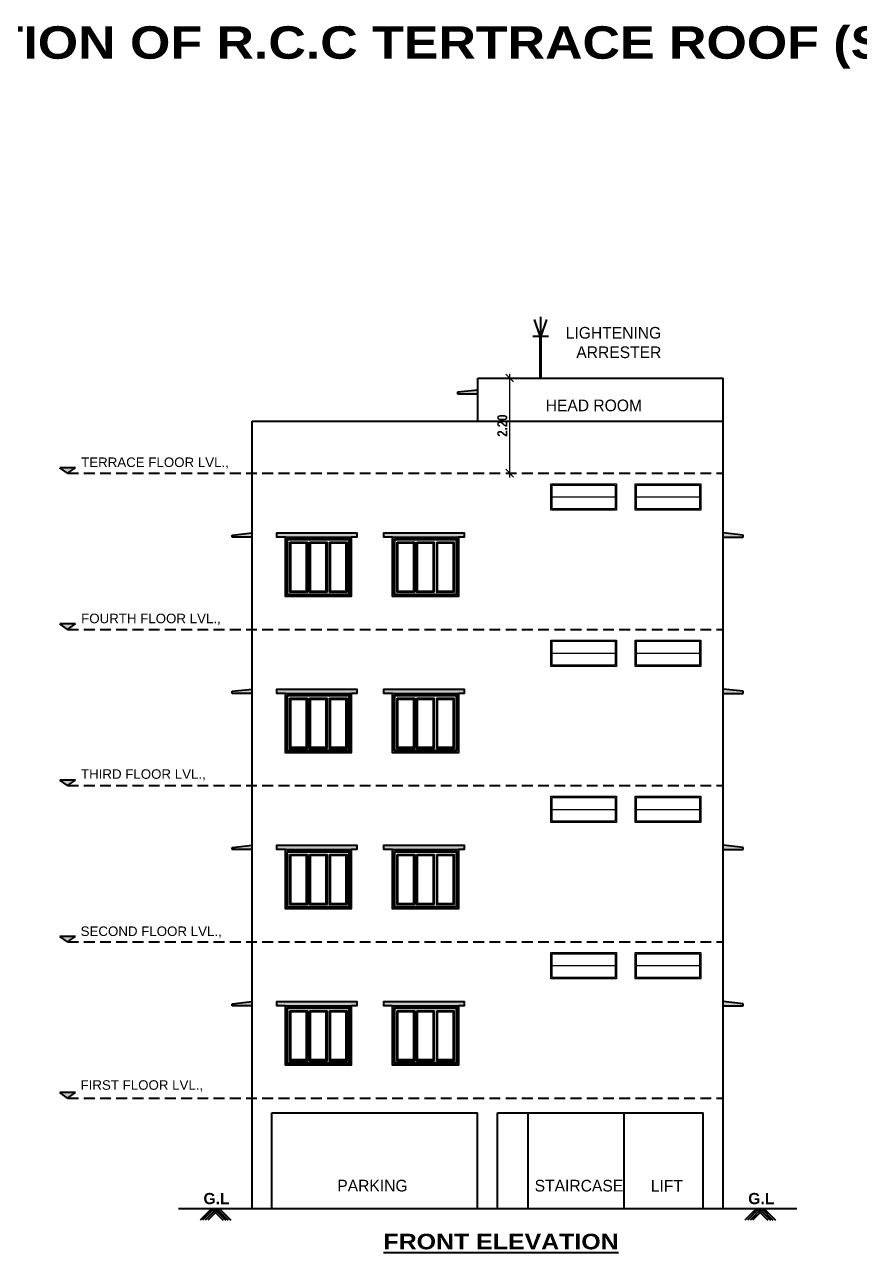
# Model space of a CAD drawing. Header units: metres. Extents: x 2770 to 3790, y -2264 to -643.
# Drawn here: x 3737.45 to 3756.77, y -2234.12 to -2205.75 of the extents above; entities that cross this region are included whole.
import ezdxf

# ---------------------------------------------------------------- set-up
doc = ezdxf.new("R2010")
doc.units = ezdxf.units.M
doc.header["$MEASUREMENT"] = 0
doc.header["$PDMODE"] = 2
doc.linetypes.add('DASHED2', pattern=[0.375, 0.25, -0.125])
doc.styles.add('CEN-GOT', font='arialbd.ttf')
doc.styles.add('CGR', font='ariblk.ttf')
doc.styles.add('H', font='micross.ttf')
doc.styles.add('SVN RM', font='ARIALNB.TTF')
doc.dimstyles.new('SVN - RM', dxfattribs={"dimtxt": 0.28, "dimasz": 0.18, "dimexe": 0.065, "dimexo": 0.15, "dimgap": 0.05, "dimtad": 1, "dimlfac": -1, "dimzin": 4, "dimdsep": 46, "dimtxsty": 'SVN RM', "dimcen": 0.09, "dimdle": 0.1, "dimclrd": 8, "dimclre": 8, "dimclrt": 3, "dimadec": 0, "dimazin": 0, "dimtfac": 0.5, "dimtofl": 0, "dimtmove": 2, "dimatfit": 3, "dimfxl": 0, "dimtolj": 1, "dimtzin": 0, "dimlwd": -1, "dimlwe": -1, "dimarcsym": 0})

# ---------------------------------------------------------------- blocks, each defined once
blk = doc.blocks.new('_OBLIQUE')
at = {"color": 0, "linetype": 'ByBlock'}
blk.add_line((-0.5, -0.5), (0.5, 0.5), dxfattribs=at)
blk = doc.blocks.new('*D314')
at = {"color": 8}
for p, q in [((3748.678, -2213.916), (3748.593, -2213.916)), ((3748.658, -2213.816), (3748.658, -2216.216)), ((3748.678, -2216.116), (3748.593, -2216.116))]:
    blk.add_line(p, q, dxfattribs=at)
at = {"layer": 'Defpoints', "color": 0, "linetype": 'ByBlock', "lineweight": -3}
for p in [(3748.828, -2213.916), (3748.658, -2216.116), (3748.828, -2216.116)]:
    blk.add_point(p, dxfattribs=at)
at = {"color": 8, "linetype": 'ByBlock', "xscale": 0.18, "yscale": 0.18, "zscale": 0.18}
for p, rotation in [((3748.658, -2213.916), 90), ((3748.658, -2216.116), 270)]:
    blk.add_blockref('_OBLIQUE', p, dxfattribs=dict(at, rotation=rotation))
at = {"color": 4, "linetype": 'ByBlock', "lineweight": 40, "insert": (3748.491, -2215.016), "char_height": 0.23, "attachment_point": 5, "rotation": 90, "style": 'SVN RM'}
blk.add_mtext('\\A1;2.20', dxfattribs=at)

msp = doc.modelspace()

# ---------------------------------------------------------------- hatches: boundary and pattern name
at = {"linetype": 'ByBlock', "lineweight": 40}
h = msp.add_hatch(color=7, dxfattribs=at)
h.dxf.hatch_style = 1
h.paths.add_polyline_path([(3749.39064, -2212.9457), (3749.36474, -2212.9457), (3749.36474, -2213.91612), (3749.39064, -2213.91612)])
h = msp.add_hatch(color=7, dxfattribs=at)
h.dxf.hatch_style = 1
h.paths.add_polyline_path([(3747.92441, -2214.18612), (3747.46441, -2214.23612), (3747.46441, -2214.28612), (3747.92441, -2214.28612)])
h = msp.add_hatch(color=7, dxfattribs=at)
h.dxf.hatch_style = 1
h.paths.add_polyline_path([(3738.44335, -2216.11612), (3738.26321, -2215.9896), (3738.62349, -2215.9896)])
h = msp.add_hatch(color=7, dxfattribs=at)
h.dxf.hatch_style = 1
h.paths.add_polyline_path([(3742.70671, -2217.49612), (3742.24671, -2217.54612), (3742.24671, -2217.59612), (3742.70671, -2217.59612)])
h = msp.add_hatch(color=7, dxfattribs=at)
h.dxf.hatch_style = 1
h.paths.add_polyline_path([(3745.12645, -2217.49612), (3744.99671, -2217.49612), (3743.27671, -2217.49612), (3743.27671, -2217.59612), (3743.47671, -2217.59612), (3745.12645, -2217.59612)])
h = msp.add_hatch(color=7, dxfattribs=at)
h.dxf.hatch_style = 1
h.paths.add_polyline_path([(3743.51671, -2218.92612), (3744.95671, -2218.92612), (3744.95671, -2217.63612), (3743.51671, -2217.63612)])
h.paths.add_polyline_path([(3743.52671, -2218.91612), (3744.94671, -2218.91612), (3744.94671, -2217.64612), (3743.52671, -2217.64612)], flags=16)
h = msp.add_hatch(color=7, dxfattribs=at)
h.dxf.hatch_style = 1
h.paths.add_polyline_path([(3747.60683, -2217.49612), (3747.47479, -2217.49612), (3745.75479, -2217.49612), (3745.75479, -2217.59612), (3745.95479, -2217.59612), (3747.60683, -2217.59612)])
h = msp.add_hatch(color=7, dxfattribs=at)
h.dxf.hatch_style = 1
h.paths.add_polyline_path([(3745.99479, -2218.92612), (3747.43479, -2218.92612), (3747.43479, -2217.63612), (3745.99479, -2217.63612)])
h.paths.add_polyline_path([(3746.00479, -2218.91612), (3747.42479, -2218.91612), (3747.42479, -2217.64612), (3746.00479, -2217.64612)], flags=16)
h = msp.add_hatch(color=7, dxfattribs=at)
h.dxf.hatch_style = 1
h.paths.add_polyline_path([(3753.59441, -2217.49612), (3754.05441, -2217.54612), (3754.05441, -2217.59612), (3753.59441, -2217.59612)])
h = msp.add_hatch(color=7, dxfattribs=at)
h.dxf.hatch_style = 1
h.paths.add_polyline_path([(3738.44335, -2219.72612), (3738.26321, -2219.5996), (3738.62349, -2219.5996)])
h = msp.add_hatch(color=7, dxfattribs=at)
h.dxf.hatch_style = 1
h.paths.add_polyline_path([(3742.70671, -2221.10612), (3742.24671, -2221.15612), (3742.24671, -2221.20612), (3742.70671, -2221.20612)])
h = msp.add_hatch(color=7, dxfattribs=at)
h.dxf.hatch_style = 1
h.paths.add_polyline_path([(3745.12645, -2221.10612), (3744.99671, -2221.10612), (3743.27671, -2221.10612), (3743.27671, -2221.20612), (3743.47671, -2221.20612), (3745.12645, -2221.20612)])
h = msp.add_hatch(color=7, dxfattribs=at)
h.dxf.hatch_style = 1
h.paths.add_polyline_path([(3743.51671, -2222.53612), (3744.95671, -2222.53612), (3744.95671, -2221.24612), (3743.51671, -2221.24612)])
h.paths.add_polyline_path([(3743.52671, -2222.52612), (3744.94671, -2222.52612), (3744.94671, -2221.25612), (3743.52671, -2221.25612)], flags=16)
h = msp.add_hatch(color=7, dxfattribs=at)
h.dxf.hatch_style = 1
h.paths.add_polyline_path([(3747.60683, -2221.10612), (3747.47479, -2221.10612), (3745.75479, -2221.10612), (3745.75479, -2221.20612), (3745.95479, -2221.20612), (3747.60683, -2221.20612)])
h = msp.add_hatch(color=7, dxfattribs=at)
h.dxf.hatch_style = 1
h.paths.add_polyline_path([(3745.99479, -2222.53612), (3747.43479, -2222.53612), (3747.43479, -2221.24612), (3745.99479, -2221.24612)])
h.paths.add_polyline_path([(3746.00479, -2222.52612), (3747.42479, -2222.52612), (3747.42479, -2221.25612), (3746.00479, -2221.25612)], flags=16)
h = msp.add_hatch(color=7, dxfattribs=at)
h.dxf.hatch_style = 1
h.paths.add_polyline_path([(3753.59441, -2221.10612), (3754.05441, -2221.15612), (3754.05441, -2221.20612), (3753.59441, -2221.20612)])
h = msp.add_hatch(color=7, dxfattribs=at)
h.dxf.hatch_style = 1
h.paths.add_polyline_path([(3738.44335, -2223.33612), (3738.26321, -2223.2096), (3738.62349, -2223.2096)])
h = msp.add_hatch(color=7, dxfattribs=at)
h.dxf.hatch_style = 1
h.paths.add_polyline_path([(3742.70671, -2224.71612), (3742.24671, -2224.76612), (3742.24671, -2224.81612), (3742.70671, -2224.81612)])
h = msp.add_hatch(color=7, dxfattribs=at)
h.dxf.hatch_style = 1
h.paths.add_polyline_path([(3745.12645, -2224.71612), (3744.99671, -2224.71612), (3743.27671, -2224.71612), (3743.27671, -2224.81612), (3743.47671, -2224.81612), (3745.12645, -2224.81612)])
h = msp.add_hatch(color=7, dxfattribs=at)
h.dxf.hatch_style = 1
h.paths.add_polyline_path([(3747.60683, -2224.71612), (3747.47479, -2224.71612), (3745.75479, -2224.71612), (3745.75479, -2224.81612), (3745.95479, -2224.81612), (3747.60683, -2224.81612)])
h = msp.add_hatch(color=7, dxfattribs=at)
h.dxf.hatch_style = 1
h.paths.add_polyline_path([(3753.59441, -2224.71612), (3754.05441, -2224.76612), (3754.05441, -2224.81612), (3753.59441, -2224.81612)])
h = msp.add_hatch(color=7, dxfattribs=at)
h.dxf.hatch_style = 1
h.paths.add_polyline_path([(3743.51671, -2226.14612), (3744.95671, -2226.14612), (3744.95671, -2224.85612), (3743.51671, -2224.85612)])
h.paths.add_polyline_path([(3743.52671, -2226.13612), (3744.94671, -2226.13612), (3744.94671, -2224.86612), (3743.52671, -2224.86612)], flags=16)
h = msp.add_hatch(color=7, dxfattribs=at)
h.dxf.hatch_style = 1
h.paths.add_polyline_path([(3745.99479, -2226.14612), (3747.43479, -2226.14612), (3747.43479, -2224.85612), (3745.99479, -2224.85612)])
h.paths.add_polyline_path([(3746.00479, -2226.13612), (3747.42479, -2226.13612), (3747.42479, -2224.86612), (3746.00479, -2224.86612)], flags=16)
h = msp.add_hatch(color=7, dxfattribs=at)
h.dxf.hatch_style = 1
h.paths.add_polyline_path([(3738.44335, -2226.94612), (3738.26321, -2226.8196), (3738.62349, -2226.8196)])
h = msp.add_hatch(color=7, dxfattribs=at)
h.dxf.hatch_style = 1
h.paths.add_polyline_path([(3742.24671, -2228.37612), (3742.24671, -2228.42612), (3742.70671, -2228.42612), (3742.70671, -2228.32612)])
h = msp.add_hatch(color=7, dxfattribs=at)
h.dxf.hatch_style = 1
h.paths.add_polyline_path([(3745.12645, -2228.32612), (3744.99671, -2228.32612), (3743.27671, -2228.32612), (3743.27671, -2228.42612), (3743.47671, -2228.42612), (3745.12645, -2228.42612)])
h = msp.add_hatch(color=7, dxfattribs=at)
h.dxf.hatch_style = 1
h.paths.add_polyline_path([(3747.60683, -2228.32612), (3747.47479, -2228.32612), (3745.75479, -2228.32612), (3745.75479, -2228.42612), (3745.95479, -2228.42612), (3747.60683, -2228.42612)])
h = msp.add_hatch(color=7, dxfattribs=at)
h.dxf.hatch_style = 1
h.paths.add_polyline_path([(3753.59441, -2228.32612), (3754.05441, -2228.37612), (3754.05441, -2228.42612), (3753.59441, -2228.42612)])
h = msp.add_hatch(color=7, dxfattribs=at)
h.dxf.hatch_style = 1
h.paths.add_polyline_path([(3743.51671, -2229.75612), (3744.95671, -2229.75612), (3744.95671, -2228.46612), (3743.51671, -2228.46612)])
h.paths.add_polyline_path([(3743.52671, -2229.74612), (3744.94671, -2229.74612), (3744.94671, -2228.47612), (3743.52671, -2228.47612)], flags=16)
h = msp.add_hatch(color=7, dxfattribs=at)
h.dxf.hatch_style = 1
h.paths.add_polyline_path([(3745.99479, -2229.75612), (3747.43479, -2229.75612), (3747.43479, -2228.46612), (3745.99479, -2228.46612)])
h.paths.add_polyline_path([(3746.00479, -2229.74612), (3747.42479, -2229.74612), (3747.42479, -2228.47612), (3746.00479, -2228.47612)], flags=16)
h = msp.add_hatch(color=7, dxfattribs=at)
h.dxf.hatch_style = 1
h.paths.add_polyline_path([(3738.44335, -2230.55612), (3738.26321, -2230.4296), (3738.62349, -2230.4296)])

# ---------------------------------------------------------------- linework, layer by layer
at = {"color": 7, "linetype": 'ByBlock', "lineweight": 40}
for p, q in [((3749.37769, -2212.9457), (3749.37769, -2212.50023)), ((3749.36474, -2212.9457), (3749.23546, -2212.56606)), ((3749.39064, -2212.9457), (3749.51993, -2212.56606)), ((3749.19402, -2212.9457), (3749.36474, -2212.9457)), ((3749.39064, -2212.9457), (3749.36474, -2212.9457)), ((3749.39064, -2212.9457), (3749.56136, -2212.9457)), ((3747.92441, -2214.91612), (3747.92441, -2213.91612)), ((3747.92441, -2213.91612), (3753.59441, -2213.91612)), ((3753.59441, -2233.10612), (3753.59441, -2213.91612)), ((3747.46441, -2214.23612), (3747.92441, -2214.18612)), ((3747.46441, -2214.28612), (3747.46441, -2214.23612)), ((3747.92441, -2214.28612), (3747.46441, -2214.28612)), ((3742.70671, -2233.10612), (3742.70671, -2214.91612)), ((3742.70671, -2214.91612), (3753.59441, -2214.91612)), ((3738.62349, -2215.9896), (3738.26321, -2215.9896)), ((3738.44335, -2216.11612), (3738.26321, -2215.9896)), ((3738.44335, -2216.11612), (3738.62349, -2215.9896)), ((3742.24671, -2217.54612), (3742.70671, -2217.49612)), ((3742.24671, -2217.59612), (3742.24671, -2217.54612)), ((3742.70671, -2217.59612), (3742.24671, -2217.59612)), ((3754.05441, -2217.54612), (3753.59441, -2217.49612)), ((3753.59441, -2217.59612), (3754.05441, -2217.59612)), ((3754.05441, -2217.59612), (3754.05441, -2217.54612)), ((3738.62349, -2219.5996), (3738.26321, -2219.5996)), ((3738.44335, -2219.72612), (3738.26321, -2219.5996)), ((3738.44335, -2219.72612), (3738.62349, -2219.5996)), ((3742.24671, -2221.15612), (3742.70671, -2221.10612)), ((3742.24671, -2221.20612), (3742.24671, -2221.15612)), ((3742.70671, -2221.20612), (3742.24671, -2221.20612)), ((3754.05441, -2221.15612), (3753.59441, -2221.10612)), ((3753.59441, -2221.20612), (3754.05441, -2221.20612)), ((3754.05441, -2221.20612), (3754.05441, -2221.15612)), ((3738.62349, -2223.2096), (3738.26321, -2223.2096)), ((3738.44336, -2223.33612), (3738.26321, -2223.2096)), ((3738.44335, -2223.33612), (3738.62349, -2223.2096)), ((3742.24671, -2224.76612), (3742.70671, -2224.71612)), ((3754.05441, -2224.76612), (3753.59441, -2224.71612)), ((3742.24671, -2224.81612), (3742.24671, -2224.76612)), ((3742.70671, -2224.81612), (3742.24671, -2224.81612)), ((3753.59441, -2224.81612), (3754.05441, -2224.81612)), ((3754.05441, -2224.81612), (3754.05441, -2224.76612)), ((3738.62349, -2226.8196), (3738.26321, -2226.8196)), ((3738.44335, -2226.94612), (3738.26321, -2226.8196)), ((3738.44335, -2226.94612), (3738.62349, -2226.8196)), ((3742.24671, -2228.37612), (3742.70671, -2228.32612)), ((3742.24671, -2228.42612), (3742.24671, -2228.37612)), ((3742.70671, -2228.42612), (3742.24671, -2228.42612)), ((3754.05441, -2228.37612), (3753.59441, -2228.32612)), ((3753.59441, -2228.42612), (3754.05441, -2228.42612)), ((3754.05441, -2228.42612), (3754.05441, -2228.37612)), ((3738.62349, -2230.4296), (3738.26321, -2230.4296)), ((3738.44336, -2230.55612), (3738.26321, -2230.4296)), ((3738.44335, -2230.55612), (3738.62349, -2230.4296)), ((3743.16671, -2230.89612), (3747.92056, -2230.89612)), ((3743.16671, -2233.10612), (3743.16671, -2230.89612)), ((3747.92056, -2233.10612), (3747.92056, -2230.89612)), ((3748.38056, -2230.89612), (3753.13441, -2230.89612)), ((3748.38056, -2233.10612), (3748.38056, -2230.89612)), ((3749.08996, -2233.10612), (3749.08996, -2230.89612)), ((3751.30441, -2233.10612), (3751.30441, -2230.89612)), ((3753.13441, -2233.10612), (3753.13441, -2230.89612)), ((3741.00328, -2233.10612), (3742.70671, -2233.10612)), ((3742.70671, -2233.10612), (3753.59441, -2233.10612)), ((3753.59441, -2233.10612), (3755.29783, -2233.10612))]:
    msp.add_line(p, q, dxfattribs=at)
at = {"color": 7, "lineweight": 40}
for p, q in [((3749.36474, -2213.91612), (3749.36474, -2212.9457)), ((3749.39064, -2213.91612), (3749.39064, -2212.9457)), ((3741.77361, -2233.10612), (3741.50648, -2233.37629)), ((3741.83015, -2233.10612), (3741.56303, -2233.37629)), ((3741.89255, -2233.10612), (3741.62542, -2233.37629)), ((3741.95202, -2233.10908), (3741.68489, -2233.37925)), ((3741.76776, -2233.10612), (3742.03488, -2233.37629)), ((3741.83015, -2233.10612), (3742.09728, -2233.37629)), ((3741.8867, -2233.10612), (3742.15382, -2233.37629)), ((3741.94617, -2233.10908), (3742.21329, -2233.37925)), ((3754.36473, -2233.10612), (3754.0976, -2233.37629)), ((3754.42127, -2233.10612), (3754.15415, -2233.37629)), ((3754.48367, -2233.10612), (3754.21654, -2233.37629)), ((3754.54314, -2233.10908), (3754.27601, -2233.37925)), ((3754.35888, -2233.10612), (3754.626, -2233.37629)), ((3754.42127, -2233.10612), (3754.6884, -2233.37629)), ((3754.47782, -2233.10612), (3754.74494, -2233.37629)), ((3754.53729, -2233.10908), (3754.80441, -2233.37925))]:
    msp.add_line(p, q, dxfattribs=at)
at = {"color": 7, "linetype": 'DASHED2', "lineweight": 40}
for p, q in [((3738.44335, -2216.11612), (3753.59441, -2216.11612)), ((3738.44335, -2219.72612), (3753.59441, -2219.72612)), ((3738.44336, -2223.33612), (3753.59441, -2223.33612)), ((3738.44335, -2226.94612), (3753.59441, -2226.94612)), ((3738.44335, -2230.55612), (3753.59441, -2230.55612))]:
    msp.add_line(p, q, dxfattribs=at)
at = {"color": 7, "linetype": 'ByBlock', "lineweight": -3}
for points in [[(3749.61087, -2216.36103), (3751.13087, -2216.36103), (3751.13087, -2216.97103), (3749.61087, -2216.97103)], [(3749.64087, -2216.39103), (3751.10087, -2216.39103), (3751.10087, -2216.94103), (3749.64087, -2216.94103)], [(3751.56108, -2216.36103), (3753.08108, -2216.36103), (3753.08108, -2216.97103), (3751.56108, -2216.97103)], [(3751.59108, -2216.39103), (3753.05108, -2216.39103), (3753.05108, -2216.94103), (3751.59108, -2216.94103)], [(3749.61087, -2219.97103), (3751.13087, -2219.97103), (3751.13087, -2220.58103), (3749.61087, -2220.58103)], [(3749.64087, -2220.00103), (3751.10087, -2220.00103), (3751.10087, -2220.55103), (3749.64087, -2220.55103)], [(3751.56108, -2219.97103), (3753.08108, -2219.97103), (3753.08108, -2220.58103), (3751.56108, -2220.58103)], [(3751.59108, -2220.00103), (3753.05108, -2220.00103), (3753.05108, -2220.55103), (3751.59108, -2220.55103)], [(3749.61087, -2223.58103), (3751.13087, -2223.58103), (3751.13087, -2224.19103), (3749.61087, -2224.19103)], [(3749.64087, -2223.61103), (3751.10087, -2223.61103), (3751.10087, -2224.16103), (3749.64087, -2224.16103)], [(3751.56108, -2223.58103), (3753.08108, -2223.58103), (3753.08108, -2224.19103), (3751.56108, -2224.19103)], [(3751.59108, -2223.61103), (3753.05108, -2223.61103), (3753.05108, -2224.16103), (3751.59108, -2224.16103)], [(3749.61087, -2227.19103), (3751.13087, -2227.19103), (3751.13087, -2227.80103), (3749.61087, -2227.80103)], [(3749.64087, -2227.22103), (3751.10087, -2227.22103), (3751.10087, -2227.77103), (3749.64087, -2227.77103)], [(3751.56108, -2227.19103), (3753.08108, -2227.19103), (3753.08108, -2227.80103), (3751.56108, -2227.80103)], [(3751.59108, -2227.22103), (3753.05108, -2227.22103), (3753.05108, -2227.77103), (3751.59108, -2227.77103)]]:
    msp.add_lwpolyline(points, close=True, dxfattribs=at)
for points in [[(3749.64087, -2216.66603), (3751.10087, -2216.66603)], [(3751.59108, -2216.66603), (3753.05108, -2216.66603)], [(3749.64087, -2220.27603), (3751.10087, -2220.27603)], [(3751.59108, -2220.27603), (3753.05108, -2220.27603)], [(3749.64087, -2223.88603), (3751.10087, -2223.88603)], [(3751.59108, -2223.88603), (3753.05108, -2223.88603)], [(3749.64087, -2227.49603), (3751.10087, -2227.49603)], [(3751.59108, -2227.49603), (3753.05108, -2227.49603)]]:
    msp.add_lwpolyline(points, dxfattribs=at)
at = {"color": 7, "linetype": 'ByBlock', "lineweight": 40}
for points in [[(3743.47671, -2217.59612), (3743.27671, -2217.59612), (3743.27671, -2217.49612), (3744.99671, -2217.49612), (3745.12645, -2217.49612), (3745.12645, -2217.59612), (3744.99671, -2217.59612)], [(3745.95479, -2217.59612), (3745.75479, -2217.59612), (3745.75479, -2217.49612), (3747.47479, -2217.49612), (3747.60683, -2217.49612), (3747.60683, -2217.59612), (3747.47479, -2217.59612)], [(3743.47671, -2221.20612), (3743.27671, -2221.20612), (3743.27671, -2221.10612), (3744.99671, -2221.10612), (3745.12645, -2221.10612), (3745.12645, -2221.20612), (3744.99671, -2221.20612)], [(3745.95479, -2221.20612), (3745.75479, -2221.20612), (3745.75479, -2221.10612), (3747.47479, -2221.10612), (3747.60683, -2221.10612), (3747.60683, -2221.20612), (3747.47479, -2221.20612)], [(3743.47671, -2224.81612), (3743.27671, -2224.81612), (3743.27671, -2224.71612), (3744.99671, -2224.71612), (3745.12645, -2224.71612), (3745.12645, -2224.81612), (3744.99671, -2224.81612)], [(3745.95479, -2224.81612), (3745.75479, -2224.81612), (3745.75479, -2224.71612), (3747.47479, -2224.71612), (3747.60683, -2224.71612), (3747.60683, -2224.81612), (3747.47479, -2224.81612)], [(3743.47671, -2228.42612), (3743.27671, -2228.42612), (3743.27671, -2228.32612), (3744.99671, -2228.32612), (3745.12645, -2228.32612), (3745.12645, -2228.42612), (3744.99671, -2228.42612)], [(3745.95479, -2228.42612), (3745.75479, -2228.42612), (3745.75479, -2228.32612), (3747.47479, -2228.32612), (3747.60683, -2228.32612), (3747.60683, -2228.42612), (3747.47479, -2228.42612)]]:
    msp.add_lwpolyline(points, dxfattribs=at)
for points in [[(3743.47671, -2217.59612), (3744.99671, -2217.59612), (3744.99671, -2218.96612), (3743.47671, -2218.96612)], [(3743.51671, -2217.63612), (3744.95671, -2217.63612), (3744.95671, -2218.92612), (3743.51671, -2218.92612)], [(3743.52671, -2217.64612), (3744.94671, -2217.64612), (3744.94671, -2218.91612), (3743.52671, -2218.91612)], [(3745.95479, -2217.59612), (3747.47479, -2217.59612), (3747.47479, -2218.96612), (3745.95479, -2218.96612)], [(3745.99479, -2217.63612), (3747.43479, -2217.63612), (3747.43479, -2218.92612), (3745.99479, -2218.92612)], [(3746.00479, -2217.64612), (3747.42479, -2217.64612), (3747.42479, -2218.91612), (3746.00479, -2218.91612)], [(3743.58092, -2217.7072), (3743.9789, -2217.7072), (3743.9789, -2218.86682), (3743.58092, -2218.86682)], [(3743.60092, -2217.7272), (3743.9589, -2217.7272), (3743.9589, -2218.84682), (3743.60092, -2218.84682)], [(3744.03301, -2217.7072), (3744.43099, -2217.7072), (3744.43099, -2218.86682), (3744.03301, -2218.86682)], [(3744.05301, -2217.7272), (3744.41099, -2217.7272), (3744.41099, -2218.84682), (3744.05301, -2218.84682)], [(3744.49558, -2217.7072), (3744.89356, -2217.7072), (3744.89356, -2218.86682), (3744.49558, -2218.86682)], [(3744.51558, -2217.7272), (3744.87356, -2217.7272), (3744.87356, -2218.84682), (3744.51558, -2218.84682)], [(3746.059, -2217.7072), (3746.45698, -2217.7072), (3746.45698, -2218.86682), (3746.059, -2218.86682)], [(3746.079, -2217.7272), (3746.43698, -2217.7272), (3746.43698, -2218.84682), (3746.079, -2218.84682)], [(3746.51109, -2217.7072), (3746.90907, -2217.7072), (3746.90907, -2218.86682), (3746.51109, -2218.86682)], [(3746.53109, -2217.7272), (3746.88907, -2217.7272), (3746.88907, -2218.84682), (3746.53109, -2218.84682)], [(3746.97366, -2217.7072), (3747.37164, -2217.7072), (3747.37164, -2218.86682), (3746.97366, -2218.86682)], [(3746.99366, -2217.7272), (3747.35164, -2217.7272), (3747.35164, -2218.84682), (3746.99366, -2218.84682)], [(3743.47671, -2221.20612), (3744.99671, -2221.20612), (3744.99671, -2222.57612), (3743.47671, -2222.57612)], [(3743.51671, -2221.24612), (3744.95671, -2221.24612), (3744.95671, -2222.53612), (3743.51671, -2222.53612)], [(3743.52671, -2221.25612), (3744.94671, -2221.25612), (3744.94671, -2222.52612), (3743.52671, -2222.52612)], [(3743.58092, -2221.3172), (3743.9789, -2221.3172), (3743.9789, -2222.47682), (3743.58092, -2222.47682)], [(3743.60092, -2221.3372), (3743.9589, -2221.3372), (3743.9589, -2222.45682), (3743.60092, -2222.45682)], [(3744.03301, -2221.3172), (3744.43099, -2221.3172), (3744.43099, -2222.47682), (3744.03301, -2222.47682)], [(3744.05301, -2221.3372), (3744.41099, -2221.3372), (3744.41099, -2222.45682), (3744.05301, -2222.45682)], [(3744.49558, -2221.3172), (3744.89356, -2221.3172), (3744.89356, -2222.47682), (3744.49558, -2222.47682)], [(3744.51558, -2221.3372), (3744.87356, -2221.3372), (3744.87356, -2222.45682), (3744.51558, -2222.45682)], [(3745.95479, -2221.20612), (3747.47479, -2221.20612), (3747.47479, -2222.57612), (3745.95479, -2222.57612)], [(3745.99479, -2221.24612), (3747.43479, -2221.24612), (3747.43479, -2222.53612), (3745.99479, -2222.53612)], [(3746.00479, -2221.25612), (3747.42479, -2221.25612), (3747.42479, -2222.52612), (3746.00479, -2222.52612)], [(3746.059, -2221.3172), (3746.45698, -2221.3172), (3746.45698, -2222.47682), (3746.059, -2222.47682)], [(3746.079, -2221.3372), (3746.43698, -2221.3372), (3746.43698, -2222.45682), (3746.079, -2222.45682)], [(3746.51109, -2221.3172), (3746.90907, -2221.3172), (3746.90907, -2222.47682), (3746.51109, -2222.47682)], [(3746.53109, -2221.3372), (3746.88907, -2221.3372), (3746.88907, -2222.45682), (3746.53109, -2222.45682)], [(3746.97366, -2221.3172), (3747.37164, -2221.3172), (3747.37164, -2222.47682), (3746.97366, -2222.47682)], [(3746.99366, -2221.3372), (3747.35164, -2221.3372), (3747.35164, -2222.45682), (3746.99366, -2222.45682)], [(3743.47671, -2224.81612), (3744.99671, -2224.81612), (3744.99671, -2226.18612), (3743.47671, -2226.18612)], [(3743.51671, -2224.85612), (3744.95671, -2224.85612), (3744.95671, -2226.14612), (3743.51671, -2226.14612)], [(3743.52671, -2224.86612), (3744.94671, -2224.86612), (3744.94671, -2226.13612), (3743.52671, -2226.13612)], [(3743.58092, -2224.9272), (3743.9789, -2224.9272), (3743.9789, -2226.08682), (3743.58092, -2226.08682)], [(3743.60092, -2224.9472), (3743.9589, -2224.9472), (3743.9589, -2226.06682), (3743.60092, -2226.06682)], [(3744.03301, -2224.9272), (3744.43099, -2224.9272), (3744.43099, -2226.08682), (3744.03301, -2226.08682)], [(3744.05301, -2224.9472), (3744.41099, -2224.9472), (3744.41099, -2226.06682), (3744.05301, -2226.06682)], [(3744.49558, -2224.9272), (3744.89356, -2224.9272), (3744.89356, -2226.08682), (3744.49558, -2226.08682)], [(3744.51558, -2224.9472), (3744.87356, -2224.9472), (3744.87356, -2226.06682), (3744.51558, -2226.06682)], [(3745.95479, -2224.81612), (3747.47479, -2224.81612), (3747.47479, -2226.18612), (3745.95479, -2226.18612)], [(3745.99479, -2224.85612), (3747.43479, -2224.85612), (3747.43479, -2226.14612), (3745.99479, -2226.14612)], [(3746.00479, -2224.86612), (3747.42479, -2224.86612), (3747.42479, -2226.13612), (3746.00479, -2226.13612)], [(3746.059, -2224.9272), (3746.45698, -2224.9272), (3746.45698, -2226.08682), (3746.059, -2226.08682)], [(3746.079, -2224.9472), (3746.43698, -2224.9472), (3746.43698, -2226.06682), (3746.079, -2226.06682)], [(3746.51109, -2224.9272), (3746.90907, -2224.9272), (3746.90907, -2226.08682), (3746.51109, -2226.08682)], [(3746.53109, -2224.9472), (3746.88907, -2224.9472), (3746.88907, -2226.06682), (3746.53109, -2226.06682)], [(3746.97366, -2224.9272), (3747.37164, -2224.9272), (3747.37164, -2226.08682), (3746.97366, -2226.08682)], [(3746.99366, -2224.9472), (3747.35164, -2224.9472), (3747.35164, -2226.06682), (3746.99366, -2226.06682)], [(3743.47671, -2228.42612), (3744.99671, -2228.42612), (3744.99671, -2229.79612), (3743.47671, -2229.79612)], [(3745.95479, -2228.42612), (3747.47479, -2228.42612), (3747.47479, -2229.79612), (3745.95479, -2229.79612)], [(3743.51671, -2228.46612), (3744.95671, -2228.46612), (3744.95671, -2229.75612), (3743.51671, -2229.75612)], [(3743.52671, -2228.47612), (3744.94671, -2228.47612), (3744.94671, -2229.74612), (3743.52671, -2229.74612)], [(3743.58092, -2228.5372), (3743.9789, -2228.5372), (3743.9789, -2229.69682), (3743.58092, -2229.69682)], [(3743.60092, -2228.5572), (3743.9589, -2228.5572), (3743.9589, -2229.67682), (3743.60092, -2229.67682)], [(3744.03301, -2228.5372), (3744.43099, -2228.5372), (3744.43099, -2229.69682), (3744.03301, -2229.69682)], [(3744.05301, -2228.5572), (3744.41099, -2228.5572), (3744.41099, -2229.67682), (3744.05301, -2229.67682)], [(3744.49558, -2228.5372), (3744.89356, -2228.5372), (3744.89356, -2229.69682), (3744.49558, -2229.69682)], [(3744.51558, -2228.5572), (3744.87356, -2228.5572), (3744.87356, -2229.67682), (3744.51558, -2229.67682)], [(3745.99479, -2228.46612), (3747.43479, -2228.46612), (3747.43479, -2229.75612), (3745.99479, -2229.75612)], [(3746.00479, -2228.47612), (3747.42479, -2228.47612), (3747.42479, -2229.74612), (3746.00479, -2229.74612)], [(3746.059, -2228.5372), (3746.45698, -2228.5372), (3746.45698, -2229.69682), (3746.059, -2229.69682)], [(3746.079, -2228.5572), (3746.43698, -2228.5572), (3746.43698, -2229.67682), (3746.079, -2229.67682)], [(3746.51109, -2228.5372), (3746.90907, -2228.5372), (3746.90907, -2229.69682), (3746.51109, -2229.69682)], [(3746.53109, -2228.5572), (3746.88907, -2228.5572), (3746.88907, -2229.67682), (3746.53109, -2229.67682)], [(3746.97366, -2228.5372), (3747.37164, -2228.5372), (3747.37164, -2229.69682), (3746.97366, -2229.69682)], [(3746.99366, -2228.5572), (3747.35164, -2228.5572), (3747.35164, -2229.67682), (3746.99366, -2229.67682)]]:
    msp.add_lwpolyline(points, close=True, dxfattribs=at)

# ---------------------------------------------------------------- texts
at = {"color": 7, "lineweight": 40, "ltscale": 1.5, "style": 'H'}
for s, p in [('TERRACE FLOOR LVL.,', (3738.75513, -2215.97281)), ('FOURTH FLOOR LVL.,', (3738.75513, -2219.58281)), ('THIRD FLOOR LVL.,', (3738.75163, -2223.17879)), ('SECOND FLOOR LVL.,', (3738.74425, -2226.81129)), ('FIRST FLOOR LVL.,', (3738.74221, -2230.36541))]:
    msp.add_text(s, height=0.22, dxfattribs=at).set_placement(p)
at = {"color": 7, "lineweight": 40, "style": 'CGR'}
for s, insert, char_height, width, attachment_point in [('\\A1;\\pt15;{\\fArial Black|b0|i0|c0|p34;PLAN  SHOWING  THE PROPOSED CONSTRUCTION OF R.C.C TERTRACE ROOF (STILT + 4 FLOORS) COMMERCIAL BUILDING IN WARD - B, \\PBLOCK No. - 06\\H1.86531x; }', (3709.57237, -2205.78765), 0.75, 86.0072586, 1), ('{\\LFRONT ELEVATION}', (3748.46122, -2233.69274), 0.36, 16.2707985, 2)]:
    msp.add_mtext(s, dxfattribs=dict(at, insert=insert, char_height=char_height, width=width, attachment_point=attachment_point))
at = {"color": 7, "lineweight": 40, "ltscale": 1.5, "style": 'CEN-GOT'}
for s, insert, char_height, width, attachment_point in [('{\\fFootlight MT Light|b0|i0|c0|p18;\\W6.66118; \\W1;LIGHTENING\\P{\\W9.092817; }ARRESTER}', (3749.28842, -2213.46), 0.27, 3.6202793, 7), ('{\\fFootlight MT Light|b0|i0|c0|p18;\\W6.28618; \\W1;HEAD ROOM}', (3748.86135, -2214.68805), 0.27, 3.6202793, 7), ('{\\fFootlight MT Light|b0|i0|c0|p18;\\W9.84379; \\W1;PARKING}', (3743.68891, -2232.71986), 0.27, 3.6202793, 7), ('{\\fFootlight MT Light|b0|i0|c0|p18;\\W8.42875; \\W1;STAIRCASE}', (3748.39264, -2232.71986), 0.27, 3.6202793, 7), ('{\\fFootlight MT Light|b0|i0|c0|p18;\\W7.03615;  \\W1;LIFT}', (3750.51131, -2232.71986), 0.27, 3.6202793, 7), ('{\\W0.990909; }G.L', (3741.48271, -2232.74918), 0.26, 0.7769238, 1), ('{\\W0.990909; }G.L', (3754.07383, -2232.74918), 0.26, 0.7769238, 1)]:
    msp.add_mtext(s, dxfattribs=dict(at, insert=insert, char_height=char_height, width=width, attachment_point=attachment_point))

# ---------------------------------------------------------------- dimensions: what is measured, and where the dimension line sits
at = {"color": 7, "linetype": 'ByBlock', "lineweight": 40}
dim = msp.add_linear_dim(base=(3748.65814, -2216.11612), p1=(3748.82824, -2213.91612), p2=(3748.82824, -2216.11612), angle=90, dimstyle='SVN - RM', override={"dimtxt": 0.23, "dimblk1": 'OBLIQUE', "dimblk2": 'OBLIQUE', "dimsah": 1, "dimclrt": 4}, dxfattribs=at)
dim.commit()
dim.dimension.update_dxf_attribs({"geometry": '*D314', "text_midpoint": (3748.49078, -2215.01612)})

doc.saveas('drawing.dxf')
